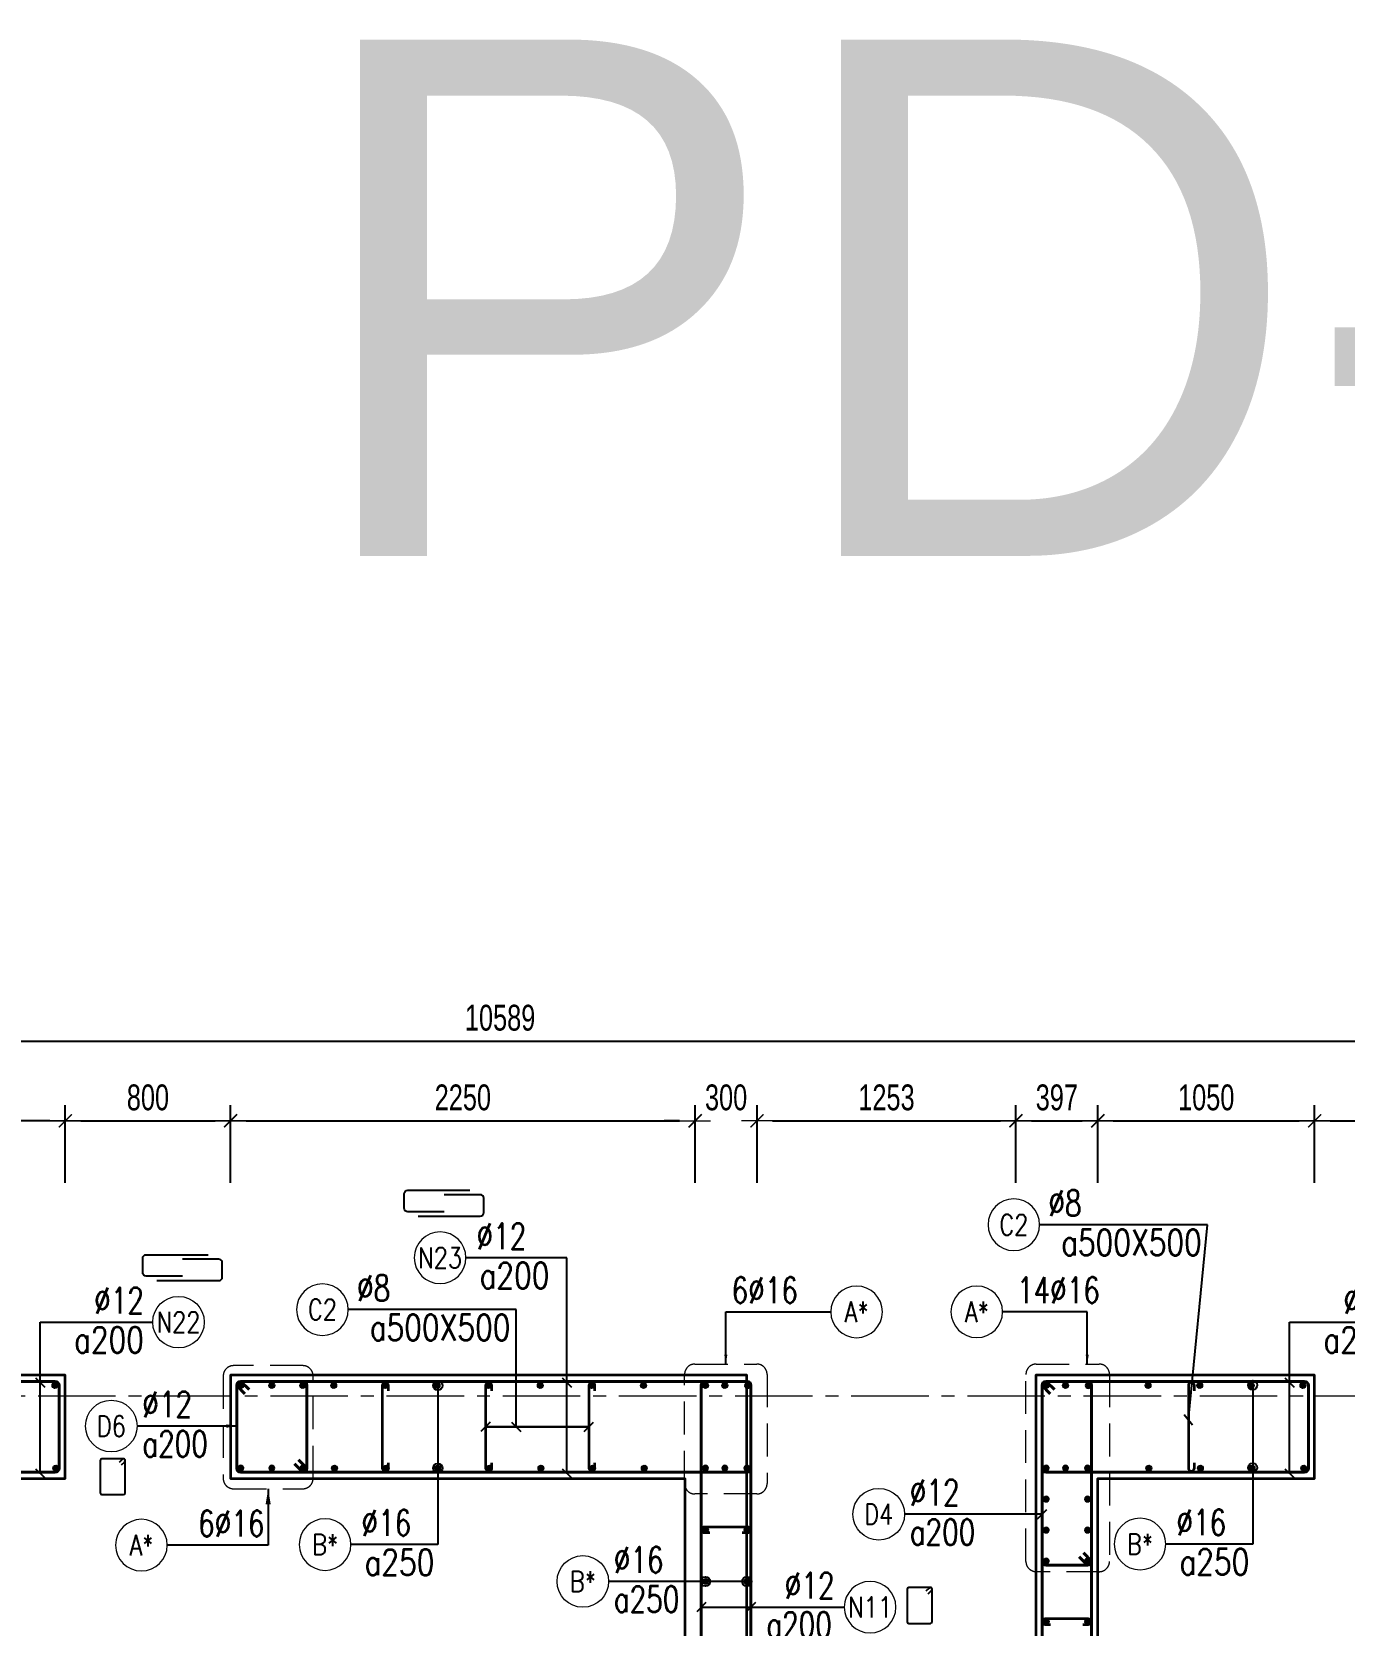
# Model space of a CAD drawing. Header units: millimetres. Extents: x 738475 to 1279438, y -34239 to 156422.
# Drawn here: x 1066096 to 1072451, y 71460 to 79174 of the extents above; entities that cross this region are included whole.
import ezdxf
from ezdxf.enums import TextEntityAlignment as Align

# ---------------------------------------------------------------- set-up
doc = ezdxf.new("R2010")
doc.units = ezdxf.units.MM
doc.header["$MEASUREMENT"] = 0
doc.linetypes.add('HIDDEN2', pattern=[4.7625, 3.175, -1.5875])
doc.linetypes.add('HT_Grid$0$CENTER2', pattern=[1.125, 0.75, -0.125, 0.125, -0.125])
doc.layers.get('0').update_dxf_attribs({"lineweight": 20})
doc.layers.get('Defpoints').update_dxf_attribs({"color": 151, "lineweight": 9})
for name, color, linetype, lineweight in [('HT_Grid$0$NDC_S_AXIS', 5, 'HT_Grid$0$CENTER2', 13), ('KC-LEADER', 153, 'Continuous', 18), ('KC-THEP', 6, 'Continuous', 40), ('NDC_S_DIM', 1, 'Continuous', 15), ('NDC_S_ENG TEXT', 2, 'Continuous', 20), ('NDC_S_HIDDEN', 8, 'HIDDEN2', 13), ('NDC_S_LEADER', 1, 'Continuous', 15), ('NDC_S_REBAR', 4, 'Continuous', 35), ('NDC_S_STIRRUP', 4, 'Continuous', 40), ('NDC_S_VN TEXT', 7, 'Continuous', 20), ('NDC_S_WALL', 6, 'Continuous', 35), ('OF_Core wall_1.2(B1-19F)$0$NDC_S_WALL', 6, 'Continuous', 35)]:
    doc.layers.add(name, color=color, linetype=linetype, lineweight=lineweight)
doc.layers.add('Leader', color=6, linetype='Continuous')
doc.layers.add('Ligature', color=1, linetype='Continuous')
doc.styles.add('NDC_ARIAL', font='arial.ttf', dxfattribs={"width": 0.85})
doc.styles.add('NDC_DIM', font='', dxfattribs={"width": 0.75})
doc.styles.add('NDC_EN TXT', font='romans.shx', dxfattribs={"width": 0.8})
doc.styles.get("Standard").update_dxf_attribs({"font": 'arial.ttf'})
doc.styles.get('NDC_DIM').set_extended_font_data('Dotum')
doc.dimstyles.new('NDC_1-50', dxfattribs={"dimscale": 50, "dimtxt": 2.5, "dimasz": 1, "dimexe": 1.5, "dimexo": 0, "dimgap": 0.8, "dimtad": 1, "dimdec": 0, "dimdsep": 46, "dimtxsty": 'NDC_ARIAL', "dimblk": 'DIMMARK', "dimcen": 49999.938995, "dimdle": 1.5, "dimclrd": 1, "dimclre": 1, "dimclrt": 3, "dimadec": 0, "dimazin": 0, "dimtfac": 1, "dimtdec": 0, "dimtix": 1, "dimtmove": 2, "dimatfit": 3, "dimfxl": 1, "dimarcsym": 0})
doc.dimstyles.new('NDC_dim_30', dxfattribs={"dimscale": 30, "dimtxt": 2.5, "dimasz": 1.5, "dimexe": 1.5, "dimexo": 2.5, "dimgap": 1, "dimtad": 1, "dimdec": 0, "dimzin": 0, "dimdsep": 46, "dimtxsty": 'NDC_DIM', "dimblk": 'DIMMARK', "dimcen": 0.09, "dimdle": 1.2, "dimclrd": 1, "dimclre": 1, "dimclrt": 3, "dimadec": 0, "dimazin": 0, "dimtfac": 1, "dimtdec": 0, "dimtix": 1, "dimtofl": 0, "dimtmove": 0, "dimatfit": 3, "dimfxl": 6, "dimfxlon": 1, "dimtolj": 1, "dimtzin": 0, "dimarcsym": 0})
doc.dimstyles.new('NDC_dim_50', dxfattribs={"dimscale": 50, "dimtxt": 2.5, "dimasz": 1.5, "dimexe": 1.5, "dimexo": 2.5, "dimgap": 1, "dimtad": 1, "dimdec": 0, "dimzin": 0, "dimdsep": 46, "dimtxsty": 'NDC_DIM', "dimblk": 'DIMMARK', "dimcen": 0.09, "dimdle": 1.2, "dimclrd": 1, "dimclre": 1, "dimclrt": 3, "dimadec": 0, "dimazin": 0, "dimtfac": 1, "dimtdec": 0, "dimtix": 1, "dimtofl": 0, "dimtmove": 0, "dimatfit": 3, "dimfxl": 6, "dimfxlon": 1, "dimtolj": 1, "dimtzin": 0, "dimarcsym": 0})

# ---------------------------------------------------------------- blocks, each defined once
blk = doc.blocks.new('THEP')
at = {"layer": 'KC-LEADER', "color": 6}
blk.add_circle((0, 0), 14, dxfattribs=at)
at = {"layer": 'KC-THEP'}
for p, q in [((-14, 0), (14, 0)), ((9.9, 9.9), (-9.9, -9.9)), ((-9.9, 9.9), (9.9, -9.9)), ((0, 14), (0, -14))]:
    blk.add_line(p, q, dxfattribs=at)
blk = doc.blocks.new('DIMMARK')
at = {"layer": 'NDC_S_DIM', "color": 1}
blk.add_line((-1.5, 0), (1, 0), dxfattribs=at)
at = {"layer": 'NDC_S_DIM', "color": 2, "const_width": 0.1}
blk.add_lwpolyline([(-0.42, -0.42), (0.42, 0.42)], dxfattribs=at)
blk = doc.blocks.new('*U10')
blk.add_circle((2.5, 0), 2.5)
at = {"layer": 'NDC_S_VN TEXT', "color": 3, "style": 'NDC_EN TXT'}
for tag, width, p in [('DK2', 0.75, (-0.85, 0.85)), ('KC2', 0.8, (-0.85, -2.97))]:
    blk.add_attdef(tag, text='', height=2.5, dxfattribs=dict(at, width=width)).set_placement(p, align=Align.RIGHT)
at = {"layer": 'NDC_S_VN TEXT', "color": 7, "style": 'NDC_EN TXT', "width": 0.8}
blk.add_attdef('SH3', text='', height=2, dxfattribs=at).set_placement((2.5, 0), align=Align.MIDDLE)
blk = doc.blocks.new('*U13')
blk.add_circle((-2.5, 0), 2.5)
at = {"layer": 'NDC_S_VN TEXT', "color": 3, "style": 'NDC_EN TXT', "width": 0.75}
blk.add_attdef('DK1', (0.5, 0.85), '', height=2.5, dxfattribs=at)
at = {"layer": 'NDC_S_VN TEXT', "color": 7, "style": 'NDC_EN TXT', "width": 0.8}
blk.add_attdef('SH2', text='', height=2, dxfattribs=at).set_placement((-2.5, 0), align=Align.MIDDLE)
blk = doc.blocks.new('*U11')
blk.add_circle((-2.5, 0), 2.5)
at = {"layer": 'NDC_S_VN TEXT', "color": 3, "style": 'NDC_EN TXT', "width": 0.75}
for tag, p in [('DK1', (0.5, 0.85)), ('KC1', (0.5, -2.97))]:
    blk.add_attdef(tag, p, '', height=2.5, dxfattribs=at)
at = {"layer": 'NDC_S_VN TEXT', "color": 7, "style": 'NDC_EN TXT', "width": 0.8}
blk.add_attdef('SH2', text='', height=2, dxfattribs=at).set_placement((-2.5, 0), align=Align.MIDDLE)
blk = doc.blocks.new('*D659')
at = {"layer": 'Defpoints', "color": 0, "transparency": 16777216}
for p in [(1069608.2, 73901.7), (1069308.2, 72170), (1069608.2, 72170)]:
    blk.add_point(p, dxfattribs=at)
at = {"layer": 'NDC_S_DIM', "color": 1, "lineweight": -2, "transparency": 16777216}
for p, q in [((1069308.2, 73601.7), (1069308.2, 73976.7)), ((1069608.2, 73601.7), (1069608.2, 73976.7)), ((1069233.2, 73901.7), (1069158.2, 73901.7)), ((1069683.2, 73901.7), (1069758.2, 73901.7))]:
    blk.add_line(p, q, dxfattribs=at)
at = {"layer": 'NDC_S_DIM', "color": 1, "lineweight": -2, "transparency": 16777216, "xscale": 75, "yscale": 75, "zscale": 75}
blk.add_blockref('DIMMARK', (1069308.2, 73901.7), dxfattribs=at)
at = {"layer": 'NDC_S_DIM', "color": 1, "lineweight": -2, "transparency": 16777216, "xscale": 75, "yscale": 75, "zscale": 75, "rotation": 180}
blk.add_blockref('DIMMARK', (1069608.2, 73901.7), dxfattribs=at)
at = {"layer": 'NDC_S_DIM', "color": 3, "transparency": 16777216, "insert": (1069458.2, 74014.3), "char_height": 125, "attachment_point": 5, "style": 'NDC_DIM'}
blk.add_mtext('\\A1;300', dxfattribs=at)
blk = doc.blocks.new('*D660')
at = {"layer": 'Defpoints', "color": 0, "transparency": 16777216}
for p in [(1067058.6, 73901.7), (1066258.2, 72640), (1067058.6, 72640)]:
    blk.add_point(p, dxfattribs=at)
at = {"layer": 'NDC_S_DIM', "color": 1, "lineweight": -2, "transparency": 16777216}
for p, q in [((1066258.2, 73601.7), (1066258.2, 73976.7)), ((1067058.6, 73601.7), (1067058.6, 73976.7)), ((1066333.2, 73901.7), (1066983.6, 73901.7))]:
    blk.add_line(p, q, dxfattribs=at)
at = {"layer": 'NDC_S_DIM', "color": 1, "lineweight": -2, "transparency": 16777216, "xscale": 75, "yscale": 75, "zscale": 75, "rotation": 180}
blk.add_blockref('DIMMARK', (1066258.2, 73901.7), dxfattribs=at)
at = {"layer": 'NDC_S_DIM', "color": 1, "lineweight": -2, "transparency": 16777216, "xscale": 75, "yscale": 75, "zscale": 75}
blk.add_blockref('DIMMARK', (1067058.6, 73901.7), dxfattribs=at)
at = {"layer": 'NDC_S_DIM', "color": 3, "transparency": 16777216, "insert": (1066658.4, 74014.3), "char_height": 125, "attachment_point": 5, "style": 'NDC_DIM'}
blk.add_mtext('\\A1;800', dxfattribs=at)
blk = doc.blocks.new('*D661')
at = {"layer": 'Defpoints', "color": 0, "transparency": 16777216}
for p in [(1069308.2, 73901.7), (1067058.6, 72640), (1069308.2, 72170)]:
    blk.add_point(p, dxfattribs=at)
at = {"layer": 'NDC_S_DIM', "color": 1, "lineweight": -2, "transparency": 16777216}
for p, q in [((1067058.6, 73601.7), (1067058.6, 73976.7)), ((1069308.2, 73601.7), (1069308.2, 73976.7)), ((1067133.6, 73901.7), (1069233.2, 73901.7))]:
    blk.add_line(p, q, dxfattribs=at)
at = {"layer": 'NDC_S_DIM', "color": 1, "lineweight": -2, "transparency": 16777216, "xscale": 75, "yscale": 75, "zscale": 75, "rotation": 180}
blk.add_blockref('DIMMARK', (1067058.6, 73901.7), dxfattribs=at)
at = {"layer": 'NDC_S_DIM', "color": 1, "lineweight": -2, "transparency": 16777216, "xscale": 75, "yscale": 75, "zscale": 75}
blk.add_blockref('DIMMARK', (1069308.2, 73901.7), dxfattribs=at)
at = {"layer": 'NDC_S_DIM', "color": 3, "transparency": 16777216, "insert": (1068183.4, 74014.3), "char_height": 125, "attachment_point": 5, "style": 'NDC_DIM'}
blk.add_mtext('\\A1;2250', dxfattribs=at)
blk = doc.blocks.new('*D662')
at = {"layer": 'Defpoints', "color": 0, "transparency": 16777216}
for p in [(1073658.2, 74287.6), (1073658.2, 73384.5), (1063069.3, 72590.3)]:
    blk.add_point(p, dxfattribs=at)
at = {"layer": 'NDC_S_DIM', "color": 1, "lineweight": -2, "transparency": 16777216}
for p, q in [((1063069.3, 73987.6), (1063069.3, 74362.6)), ((1073658.2, 73987.6), (1073658.2, 74362.6)), ((1063144.3, 74287.6), (1073583.2, 74287.6))]:
    blk.add_line(p, q, dxfattribs=at)
at = {"layer": 'NDC_S_DIM', "color": 1, "lineweight": -2, "transparency": 16777216, "xscale": 75, "yscale": 75, "zscale": 75, "rotation": 180}
blk.add_blockref('DIMMARK', (1063069.3, 74287.6), dxfattribs=at)
at = {"layer": 'NDC_S_DIM', "color": 1, "lineweight": -2, "transparency": 16777216, "xscale": 75, "yscale": 75, "zscale": 75}
blk.add_blockref('DIMMARK', (1073658.2, 74287.6), dxfattribs=at)
at = {"layer": 'NDC_S_DIM', "color": 3, "transparency": 16777216, "insert": (1068363.8, 74400.1), "char_height": 125, "attachment_point": 5, "style": 'NDC_DIM'}
blk.add_mtext('\\A1;10589', dxfattribs=at)
blk = doc.blocks.new('*D665')
at = {"layer": 'Defpoints', "color": 0, "ltscale": 200, "transparency": 16777216}
for p in [(1065358.2, 73901.7), (1066258.2, 72640), (1065358.2, 72146.4)]:
    blk.add_point(p, dxfattribs=at)
at = {"layer": 'NDC_S_DIM', "color": 1, "lineweight": -2, "ltscale": 200, "transparency": 16777216}
for p, q in [((1065358.2, 73601.7), (1065358.2, 73976.7)), ((1066258.2, 73601.7), (1066258.2, 73976.7)), ((1066183.2, 73901.7), (1065433.2, 73901.7))]:
    blk.add_line(p, q, dxfattribs=at)
at = {"layer": 'NDC_S_DIM', "color": 1, "lineweight": -2, "ltscale": 200, "transparency": 16777216, "xscale": 75, "yscale": 75, "zscale": 75, "rotation": 180}
blk.add_blockref('DIMMARK', (1065358.2, 73901.7), dxfattribs=at)
at = {"layer": 'NDC_S_DIM', "color": 1, "lineweight": -2, "ltscale": 200, "transparency": 16777216, "xscale": 75, "yscale": 75, "zscale": 75}
blk.add_blockref('DIMMARK', (1066258.2, 73901.7), dxfattribs=at)
at = {"layer": 'NDC_S_DIM', "color": 3, "ltscale": 200, "transparency": 16777216, "insert": (1065808.2, 74014.3), "char_height": 125, "attachment_point": 5, "style": 'NDC_DIM'}
blk.add_mtext('\\A1;900', dxfattribs=at)
blk = doc.blocks.new('*U645')
at = {"layer": 'KC-THEP', "rotation": 9.66856443638095}
for p in [(-1.8, 200), (1.8, -200)]:
    blk.add_blockref('THEP', p, dxfattribs=at)
blk = doc.blocks.new('*U644')
at = {"layer": 'NDC_S_HIDDEN', "color": 0, "linetype": 'ByBlock', "lineweight": -2, "transparency": 16777216}
for p in [(0, 0), (250, 0), (500, 0), (750, 0)]:
    blk.add_blockref('*U645', p, dxfattribs=at)
blk = doc.blocks.new('A$C72321851')
at = {"layer": 'Ligature'}
for points in [[(-60.9, -129.3), (-60.9, 170.9, -0.414214), (-43.3, 188.5), (25.8, 188.5, -0.414214), (43.4, 170.9), (43.4, -4.3)], [(-39.7, -4.3), (-39.7, -179.5, 0.414214), (-22.1, -197.1), (47, -197.1, 0.414214), (64.6, -179.5), (64.6, 120.7)]]:
    blk.add_lwpolyline(points, format="xyb", dxfattribs=at)
blk = doc.blocks.new('*U9')
blk.add_circle((2.5, 0), 2.5)
at = {"layer": 'NDC_S_VN TEXT', "color": 3, "style": 'NDC_EN TXT', "width": 0.75}
blk.add_attdef('DK2', text='', height=2.5, dxfattribs=at).set_placement((-0.85, 0.85), align=Align.RIGHT)
at = {"layer": 'NDC_S_VN TEXT', "color": 7, "style": 'NDC_EN TXT', "width": 0.8}
blk.add_attdef('SH3', text='', height=2, dxfattribs=at).set_placement((2.5, 0), align=Align.MIDDLE)
blk = doc.blocks.new('*D667')
at = {"layer": 'Defpoints', "color": 0, "ltscale": 200, "transparency": 16777216}
for p in [(1070861.3, 73901.7), (1070861.3, 72573.7), (1069608.2, 72170)]:
    blk.add_point(p, dxfattribs=at)
at = {"layer": 'NDC_S_DIM', "color": 1, "lineweight": -2, "ltscale": 200, "transparency": 16777216}
for p, q in [((1069608.2, 73601.7), (1069608.2, 73976.7)), ((1070861.3, 73601.7), (1070861.3, 73976.7)), ((1069683.2, 73901.7), (1070786.3, 73901.7))]:
    blk.add_line(p, q, dxfattribs=at)
at = {"layer": 'NDC_S_DIM', "color": 1, "lineweight": -2, "ltscale": 200, "transparency": 16777216, "xscale": 75, "yscale": 75, "zscale": 75, "rotation": 180}
blk.add_blockref('DIMMARK', (1069608.2, 73901.7), dxfattribs=at)
at = {"layer": 'NDC_S_DIM', "color": 1, "lineweight": -2, "ltscale": 200, "transparency": 16777216, "xscale": 75, "yscale": 75, "zscale": 75}
blk.add_blockref('DIMMARK', (1070861.3, 73901.7), dxfattribs=at)
at = {"layer": 'NDC_S_DIM', "color": 3, "ltscale": 200, "transparency": 16777216, "insert": (1070234.8, 74014.3), "char_height": 125, "attachment_point": 5, "style": 'NDC_DIM'}
blk.add_mtext('\\A1;1253', dxfattribs=at)
blk = doc.blocks.new('*D668')
at = {"layer": 'Defpoints', "color": 0, "ltscale": 200, "transparency": 16777216}
for p in [(1071258.2, 73901.7), (1070861.3, 72573.7), (1071258.2, 72170)]:
    blk.add_point(p, dxfattribs=at)
at = {"layer": 'NDC_S_DIM', "color": 1, "lineweight": -2, "ltscale": 200, "transparency": 16777216}
for p, q in [((1070861.3, 73601.7), (1070861.3, 73976.7)), ((1071258.2, 73601.7), (1071258.2, 73976.7)), ((1070936.3, 73901.7), (1071183.2, 73901.7))]:
    blk.add_line(p, q, dxfattribs=at)
at = {"layer": 'NDC_S_DIM', "color": 1, "lineweight": -2, "ltscale": 200, "transparency": 16777216, "xscale": 75, "yscale": 75, "zscale": 75, "rotation": 180}
blk.add_blockref('DIMMARK', (1070861.3, 73901.7), dxfattribs=at)
at = {"layer": 'NDC_S_DIM', "color": 1, "lineweight": -2, "ltscale": 200, "transparency": 16777216, "xscale": 75, "yscale": 75, "zscale": 75}
blk.add_blockref('DIMMARK', (1071258.2, 73901.7), dxfattribs=at)
at = {"layer": 'NDC_S_DIM', "color": 3, "ltscale": 200, "transparency": 16777216, "insert": (1071059.8, 74014.3), "char_height": 125, "attachment_point": 5, "style": 'NDC_DIM'}
blk.add_mtext('\\A1;397', dxfattribs=at)
blk = doc.blocks.new('*D669')
at = {"layer": 'Defpoints', "color": 0, "ltscale": 200, "transparency": 16777216}
for p in [(1072308.2, 73901.7), (1071258.2, 72170), (1072308.2, 72170)]:
    blk.add_point(p, dxfattribs=at)
at = {"layer": 'NDC_S_DIM', "color": 1, "lineweight": -2, "ltscale": 200, "transparency": 16777216}
for p, q in [((1071258.2, 73601.7), (1071258.2, 73976.7)), ((1072308.2, 73601.7), (1072308.2, 73976.7)), ((1071333.2, 73901.7), (1072233.2, 73901.7))]:
    blk.add_line(p, q, dxfattribs=at)
at = {"layer": 'NDC_S_DIM', "color": 1, "lineweight": -2, "ltscale": 200, "transparency": 16777216, "xscale": 75, "yscale": 75, "zscale": 75, "rotation": 180}
blk.add_blockref('DIMMARK', (1071258.2, 73901.7), dxfattribs=at)
at = {"layer": 'NDC_S_DIM', "color": 1, "lineweight": -2, "ltscale": 200, "transparency": 16777216, "xscale": 75, "yscale": 75, "zscale": 75}
blk.add_blockref('DIMMARK', (1072308.2, 73901.7), dxfattribs=at)
at = {"layer": 'NDC_S_DIM', "color": 3, "ltscale": 200, "transparency": 16777216, "insert": (1071783.2, 74014.3), "char_height": 125, "attachment_point": 5, "style": 'NDC_DIM'}
blk.add_mtext('\\A1;1050', dxfattribs=at)
blk = doc.blocks.new('*D670')
at = {"layer": 'Defpoints', "color": 0, "ltscale": 200, "transparency": 16777216}
for p in [(1073108.2, 73901.7), (1072308.2, 72170), (1073108.2, 72170)]:
    blk.add_point(p, dxfattribs=at)
at = {"layer": 'NDC_S_DIM', "color": 1, "lineweight": -2, "ltscale": 200, "transparency": 16777216}
for p, q in [((1072308.2, 73601.7), (1072308.2, 73976.7)), ((1073108.2, 73601.7), (1073108.2, 73976.7)), ((1072383.2, 73901.7), (1073033.2, 73901.7))]:
    blk.add_line(p, q, dxfattribs=at)
at = {"layer": 'NDC_S_DIM', "color": 1, "lineweight": -2, "ltscale": 200, "transparency": 16777216, "xscale": 75, "yscale": 75, "zscale": 75, "rotation": 180}
blk.add_blockref('DIMMARK', (1072308.2, 73901.7), dxfattribs=at)
at = {"layer": 'NDC_S_DIM', "color": 1, "lineweight": -2, "ltscale": 200, "transparency": 16777216, "xscale": 75, "yscale": 75, "zscale": 75}
blk.add_blockref('DIMMARK', (1073108.2, 73901.7), dxfattribs=at)
at = {"layer": 'NDC_S_DIM', "color": 3, "ltscale": 200, "transparency": 16777216, "insert": (1072708.2, 74014.3), "char_height": 125, "attachment_point": 5, "style": 'NDC_DIM'}
blk.add_mtext('\\A1;800', dxfattribs=at)

msp = doc.modelspace()

# ---------------------------------------------------------------- linework, layer by layer
at = {"layer": 'HT_Grid$0$NDC_S_AXIS', "ltscale": 500}
msp.add_line((1061064.426, 72570.011), (1078989.134, 72570.011), dxfattribs=at)
at = {"layer": 'Ligature'}
for points in [[(1066530.253, 72235.306), (1066546.219, 72251.272, 0.66817864), (1066540.445, 72265.21), (1066435.817, 72265.21, 0.41421356), (1066427.652, 72257.045), (1066427.652, 72099.938, 0.41421356), (1066435.817, 72091.773), (1066540.446, 72091.773, 0.41421356), (1066548.61, 72099.938), (1066548.61, 72257.045, 0.66817864), (1066534.672, 72262.819), (1066518.706, 72246.853)], [(1070437.33, 71611.944), (1070453.296, 71627.91, 0.66817864), (1070447.522, 71641.848), (1070342.893, 71641.848, 0.41421356), (1070334.729, 71633.683), (1070334.729, 71476.576, 0.41421356), (1070342.894, 71468.411), (1070447.522, 71468.411, 0.41421356), (1070455.687, 71476.576), (1070455.687, 71633.683, 0.66817864), (1070441.749, 71639.457), (1070425.783, 71623.491)]]:
    msp.add_lwpolyline(points, format="xyb", dxfattribs=at)
at = {"layer": 'NDC_S_HIDDEN', "ltscale": 50}
for points in [[(1067408.224, 72716.169), (1067073, 72716.169, 0.41421356), (1067023, 72666.169), (1067023, 72170.011, 0.41421356), (1067073, 72120.011), (1067408.224, 72120.011, 0.41421356), (1067458.224, 72170.011), (1067458.224, 72666.169, 0.41421356)], [(1069307.064, 72723.838), (1069606.664, 72723.838, -0.41421356), (1069656.664, 72673.838), (1069656.664, 72145.04, -0.41421356), (1069606.664, 72095.04), (1069307.064, 72095.04, -0.41421356), (1069257.064, 72145.04), (1069257.064, 72673.838, -0.41421356)], [(1070960.168, 72723.838), (1071264.814, 72723.838, -0.41421356), (1071314.814, 72673.838), (1071314.814, 71768.613, -0.41421356), (1071264.814, 71718.613), (1070960.168, 71718.613, -0.41421356), (1070910.168, 71768.613), (1070910.168, 72673.838, -0.41421356)]]:
    msp.add_lwpolyline(points, format="xyb", close=True, dxfattribs=at)
at = {"layer": 'NDC_S_REBAR'}
for points in [[(1067823.224, 72595.011), (1067823.224, 72620.011, 1), (1067793.224, 72620.011), (1067793.224, 72220.011, 1), (1067823.224, 72220.011), (1067823.224, 72245.011)], [(1068323.224, 72595.011), (1068323.224, 72620.011, 1), (1068293.224, 72620.011), (1068293.224, 72220.011, 1), (1068323.224, 72220.011), (1068323.224, 72245.011)], [(1068823.224, 72595.011), (1068823.224, 72620.011, 1), (1068793.224, 72620.011), (1068793.224, 72220.011, 1), (1068823.224, 72220.011), (1068823.224, 72245.011)], [(1071726.736, 72595.011), (1071726.736, 72620.011, 1), (1071696.736, 72620.011), (1071696.736, 72220.011, 1), (1071726.736, 72220.011), (1071726.736, 72245.011)], [(1069378.775, 71906.257), (1069353.775, 71906.257, -1), (1069353.775, 71936.257), (1069560.8, 71936.257, -1), (1069560.8, 71906.257), (1069535.8, 71906.257)], [(1071028.775, 71461.99), (1071003.775, 71461.99, -1), (1071003.775, 71491.99), (1071210.8, 71491.99, -1), (1071210.8, 71461.99), (1071185.8, 71461.99)]]:
    msp.add_lwpolyline(points, format="xyb", dxfattribs=at)
at = {"layer": 'NDC_S_STIRRUP'}
for points in [[(1063148.224, 72600.011), (1063108.224, 72640.011, 0.41421356), (1063088.224, 72620.011), (1063088.224, 72220.011, 0.41421356), (1063108.224, 72200.011), (1066208.224, 72200.011, 0.41421356), (1066228.224, 72220.011), (1066228.224, 72620.011, 0.41421356), (1066208.224, 72640.011), (1063108.224, 72640.011, 0.41421356), (1063088.224, 72620.011), (1063128.224, 72580.011)], [(1067148.224, 72600.011), (1067108.224, 72640.011, 0.41421356), (1067088.224, 72620.011), (1067088.224, 72220.011, 0.41421356), (1067108.224, 72200.011), (1069558.224, 72200.011, 0.41421356), (1069578.224, 72220.011), (1069578.224, 72620.011, 0.41421356), (1069558.224, 72640.011), (1067108.224, 72640.011, 0.41421356), (1067088.224, 72620.011), (1067128.224, 72580.011)], [(1067388.224, 72260.011), (1067428.224, 72220.011, -0.41421356), (1067408.224, 72200.011), (1067108.224, 72200.011, -0.41421356), (1067088.224, 72220.011), (1067088.224, 72620.011, -0.41421356), (1067108.224, 72640.011), (1067408.224, 72640.011, -0.41421356), (1067428.224, 72620.011), (1067428.224, 72220.011, -0.41421356), (1067408.224, 72200.011), (1067368.224, 72240.011)], [(1069538.224, 70260.011), (1069578.224, 70220.011, -0.41421356), (1069558.224, 70200.011), (1069358.224, 70200.011, -0.41421356), (1069338.224, 70220.011), (1069338.224, 72620.011, -0.41421356), (1069358.224, 72640.011), (1069558.224, 72640.011, -0.41421356), (1069578.224, 72620.011), (1069578.224, 70220.011, -0.41421356), (1069558.224, 70200.011), (1069518.224, 70240.011)], [(1071188.224, 65460.011), (1071228.224, 65420.011, -0.41421356), (1071208.224, 65400.011), (1071008.224, 65400.011, -0.41421356), (1070988.224, 65420.011), (1070988.224, 72620.011, -0.41421356), (1071008.224, 72640.011), (1071208.224, 72640.011, -0.41421356), (1071228.224, 72620.011), (1071228.224, 65420.011, -0.41421356), (1071208.224, 65400.011), (1071168.224, 65440.011)], [(1071188.335, 71810.011), (1071228.335, 71770.011, -0.41421356), (1071208.335, 71750.011), (1071008.335, 71750.011, -0.41421356), (1070988.335, 71770.011), (1070988.224, 72620.011, -0.41421356), (1071008.224, 72640.011), (1071208.224, 72640.011, -0.41421356), (1071228.224, 72620.011), (1071228.335, 71770.011, -0.41421356), (1071208.335, 71750.011), (1071168.335, 71790.011)], [(1071048.224, 72600.011), (1071008.224, 72640.011, 0.41421356), (1070988.224, 72620.011), (1070988.224, 72220.011, 0.41421356), (1071008.224, 72200.011), (1072258.224, 72200.011, 0.41421356), (1072278.224, 72220.011), (1072278.224, 72620.011, 0.41421356), (1072258.224, 72640.011), (1071008.224, 72640.011, 0.41421356), (1070988.224, 72620.011), (1071028.224, 72580.011)]]:
    msp.add_lwpolyline(points, format="xyb", dxfattribs=at)
at = {"layer": 'NDC_S_WALL'}
for points in [[(1065358.224, 70470.011), (1065358.224, 72170.011), (1066258.224, 72170.011), (1066258.224, 72670.011), (1063058.224, 72670.011), (1063058.224, 63470.011)], [(1069558.224, 70170.011), (1069558.224, 72670.011), (1067058.224, 72670.011), (1067058.224, 72170.011), (1069258.224, 72170.011), (1069258.224, 70470.011)], [(1074058.224, 70270.011), (1071258.224, 70270.011), (1071258.224, 72170.011), (1072308.224, 72170.011), (1072308.224, 72670.011), (1070958.224, 72670.011), (1070958.224, 65570.011), (1070208.224, 65570.011), (1070208.224, 65370.011), (1071258.224, 65370.011), (1071258.224, 69970.011), (1074058.224, 69970.011)]]:
    msp.add_lwpolyline(points, dxfattribs=at)

# ---------------------------------------------------------------- block references
at = {"layer": 'KC-THEP'}
for p, rotation in [((1066208.224, 72620.011), 9.66856443638095), ((1067108.224, 72620.011), 189.6685644363809), ((1067258.224, 72620.011), 189.6685644363809), ((1067408.224, 72620.011), 189.6685644363809), ((1067558.224, 72620.011), 9.66856443638095), ((1067808.224, 72620.011), 9.66856443638095), ((1068058.224, 72620.011), 9.66856443638095), ((1068308.224, 72620.011), 9.66856443638095), ((1068558.224, 72620.011), 9.66856443638095), ((1068808.224, 72620.011), 9.66856443638095), ((1069058.224, 72620.011), 9.66856443638095), ((1069358.224, 72620.011), 9.668564436380946), ((1069451.819, 72620.011), 9.668564436380946), ((1071008.224, 72620.011), 9.668564436380946), ((1071101.819, 72620.011), 9.668564436380946), ((1066211.736, 72220.011), 9.66856443638095), ((1067561.736, 72220.011), 9.66856443638095), ((1067811.736, 72220.011), 9.66856443638095), ((1068061.736, 72220.011), 9.66856443638095), ((1068311.736, 72220.011), 9.66856443638095), ((1068561.736, 72220.011), 9.66856443638095), ((1068811.736, 72220.011), 9.66856443638095), ((1069061.736, 72220.011), 9.66856443638095), ((1069358.252, 71921.257), 189.6685644363809), ((1069358.252, 71671.257), 189.6685644363809), ((1071008.252, 71476.99), 189.6685644363809)]:
    msp.add_blockref('THEP', p, dxfattribs=dict(at, rotation=rotation))
at = {"layer": 'KC-THEP', "xscale": -1}
for p, rotation in [((1069561.736, 72620.011), 170.331435563619), ((1071211.736, 72620.011), 170.331435563619), ((1067108.224, 72220.011), 350.3314355636191), ((1067258.224, 72220.011), 350.3314355636191), ((1067408.224, 72220.011), 350.3314355636191), ((1069358.224, 72220.011), 170.331435563619), ((1069451.819, 72220.011), 170.331435563619), ((1069558.224, 72220.011), 170.331435563619), ((1071008.224, 72220.011), 170.331435563619), ((1071101.819, 72220.011), 170.331435563619), ((1071208.224, 72220.011), 170.331435563619), ((1071008.224, 72070.011), 170.331435563619), ((1071208.224, 72070.011), 170.331435563619), ((1069558.224, 71921.557), 350.3314355636191), ((1071008.224, 71920.011), 170.331435563619), ((1071208.224, 71920.011), 170.331435563619), ((1071008.224, 71770.011), 170.331435563619), ((1071208.224, 71770.011), 170.331435563619), ((1069558.224, 71671.557), 350.3314355636191), ((1071208.224, 71477.291), 350.3314355636191)]:
    msp.add_blockref('THEP', p, dxfattribs=dict(at, rotation=rotation))
at = {"layer": 'Leader', "xscale": -1, "rotation": 270.0000000000001}
for p in [(1068096.744, 73500.612), (1066830.033, 73188.837)]:
    msp.add_blockref('A$C72321851', p, dxfattribs=at)
at = {"layer": 'NDC_S_HIDDEN'}
msp.add_blockref('*U644', (1071503.287, 72420.011), dxfattribs=at)
at = {"layer": 'NDC_S_VN TEXT'}
ref = msp.add_blockref('*U10', (1070976.515, 73398.596), dxfattribs=dict(at, xscale=-50, yscale=50, zscale=50))
ref.add_attrib('SH3', 'C2', dxfattribs={"color": 7, "height": 100, "style": 'NDC_EN TXT', "width": 0.8}).set_placement((1070851.515, 73398.596), align=Align.MIDDLE)
ref.add_attrib('DK2', '%%c8', dxfattribs={"color": 3, "height": 125, "style": 'NDC_EN TXT', "width": 0.75}).set_placement((1071179.729, 73440.871), align=Align.RIGHT)
ref.add_attrib('KC2', 'a500X500', dxfattribs={"color": 3, "height": 125, "style": 'NDC_EN TXT', "width": 0.8}).set_placement((1071761.872, 73249.969), align=Align.RIGHT)
ref = msp.add_blockref('*U10', (1068198.166, 73238.56), dxfattribs=dict(at, xscale=-50, yscale=50, zscale=50))
ref.add_attrib('SH3', 'N23', dxfattribs={"color": 7, "height": 100, "style": 'NDC_EN TXT', "width": 0.8}).set_placement((1068073.166, 73238.56), align=Align.MIDDLE)
ref.add_attrib('DK2', '%%C12', dxfattribs={"color": 3, "height": 125, "style": 'NDC_EN TXT', "width": 0.75}).set_placement((1068490.666, 73280.835), align=Align.RIGHT)
ref.add_attrib('KC2', 'a200', dxfattribs={"color": 3, "height": 125, "style": 'NDC_EN TXT', "width": 0.8}).set_placement((1068602.57, 73089.933), align=Align.RIGHT)
ref = msp.add_blockref('*U10', (1067628.438, 72987.353), dxfattribs=dict(at, xscale=-50, yscale=50, zscale=50))
ref.add_attrib('SH3', 'C2', dxfattribs={"color": 7, "height": 100, "style": 'NDC_EN TXT', "width": 0.8}).set_placement((1067503.438, 72987.353), align=Align.MIDDLE)
ref.add_attrib('DK2', '%%c8', dxfattribs={"color": 3, "height": 125, "style": 'NDC_EN TXT', "width": 0.75}).set_placement((1067831.653, 73029.628), align=Align.RIGHT)
ref.add_attrib('KC2', 'a500X500', dxfattribs={"color": 3, "height": 125, "style": 'NDC_EN TXT', "width": 0.8}).set_placement((1068413.795, 72838.726), align=Align.RIGHT)
ref = msp.add_blockref('*U13', (1069965.098, 72976.561), dxfattribs=dict(at, xscale=-50, yscale=50, zscale=50))
ref.add_attrib('SH2', 'A*', dxfattribs={"color": 7, "height": 100, "style": 'NDC_EN TXT', "width": 0.8}).set_placement((1070090.098, 72976.561), align=Align.MIDDLE)
ref.add_attrib('DK1', '6%%C16', (1069484.741, 73018.836), dxfattribs={"color": 3, "height": 125, "style": 'NDC_EN TXT', "width": 0.75})
ref = msp.add_blockref('*U9', (1070797.236, 72976.742), dxfattribs=dict(at, xscale=-50, yscale=50, zscale=50))
ref.add_attrib('SH3', 'A*', dxfattribs={"color": 7, "height": 100, "style": 'NDC_EN TXT', "width": 0.8}).set_placement((1070672.236, 72976.742), align=Align.MIDDLE)
ref.add_attrib('DK2', '14%%C16', dxfattribs={"color": 3, "height": 125, "style": 'NDC_EN TXT', "width": 0.75}).set_placement((1071268.308, 73019.017), align=Align.RIGHT)
at = {"layer": 'NDC_S_VN TEXT', "xscale": 50, "yscale": 50, "zscale": 50}
for name, p, values in [('*U10', (1066681.454, 72926.786), {'SH3': 'N22', 'DK2': '%%C12', 'KC2': 'a200'}), ('*U10', (1072731.454, 72926.786), {'SH3': 'N22', 'DK2': '%%C12', 'KC2': 'a200'}), ('*U11', (1066606.079, 72423.74), {'SH2': 'D6', 'DK1': '%%C12', 'KC1': 'a200'}), ('*U11', (1070322.456, 71996.682), {'SH2': 'D4', 'DK1': '%%C12', 'KC1': 'a200'}), ('*U11', (1068889.306, 71671.257), {'SH2': 'B*', 'DK1': '%%C16', 'KC1': 'a250'})]:
    msp.add_blockref(name, p, dxfattribs=at).add_auto_attribs(values)
at = {"layer": 'NDC_S_VN TEXT'}
ref = msp.add_blockref('*U9', (1066751.624, 71847.165), dxfattribs=dict(at, xscale=-50, yscale=50, zscale=50))
ref.add_attrib('SH3', 'A*', dxfattribs={"color": 7, "height": 100, "style": 'NDC_EN TXT', "width": 0.8}).set_placement((1066626.624, 71847.165), align=Align.MIDDLE)
ref.add_attrib('DK2', '6%%C16', dxfattribs={"color": 3, "height": 125, "style": 'NDC_EN TXT', "width": 0.75}).set_placement((1067222.696, 71889.44), align=Align.RIGHT)
ref = msp.add_blockref('*U10', (1067641.125, 71850.026), dxfattribs=dict(at, xscale=-50, yscale=50, zscale=50))
ref.add_attrib('SH3', 'B*', dxfattribs={"color": 7, "height": 100, "style": 'NDC_EN TXT', "width": 0.8}).set_placement((1067516.125, 71850.026), align=Align.MIDDLE)
ref.add_attrib('DK2', '%%C16', dxfattribs={"color": 3, "height": 125, "style": 'NDC_EN TXT', "width": 0.75}).set_placement((1067933.625, 71892.302), align=Align.RIGHT)
ref.add_attrib('KC2', 'a250', dxfattribs={"color": 3, "height": 125, "style": 'NDC_EN TXT', "width": 0.8}).set_placement((1068045.53, 71701.399), align=Align.RIGHT)
ref = msp.add_blockref('*U10', (1071587.549, 71852.484), dxfattribs=dict(at, xscale=-50, yscale=50, zscale=50))
ref.add_attrib('SH3', 'B*', dxfattribs={"color": 7, "height": 100, "style": 'NDC_EN TXT', "width": 0.8}).set_placement((1071462.549, 71852.484), align=Align.MIDDLE)
ref.add_attrib('DK2', '%%C16', dxfattribs={"color": 3, "height": 125, "style": 'NDC_EN TXT', "width": 0.75}).set_placement((1071880.049, 71894.759), align=Align.RIGHT)
ref.add_attrib('KC2', 'a250', dxfattribs={"color": 3, "height": 125, "style": 'NDC_EN TXT', "width": 0.8}).set_placement((1071991.953, 71703.857), align=Align.RIGHT)
ref = msp.add_blockref('*U11', (1070030.483, 71546.818), dxfattribs=dict(at, xscale=-50, yscale=50, zscale=50))
ref.add_attrib('SH2', 'N11', dxfattribs={"color": 7, "height": 100, "style": 'NDC_EN TXT', "width": 0.8}).set_placement((1070155.483, 71546.818), align=Align.MIDDLE)
ref.add_attrib('DK1', '%%C12', (1069742.09, 71589.094), dxfattribs={"color": 3, "height": 125, "style": 'NDC_EN TXT', "width": 0.75})
ref.add_attrib('KC1', 'a200', (1069652.805, 71398.191), dxfattribs={"color": 3, "height": 125, "style": 'NDC_EN TXT', "width": 0.75})

# ---------------------------------------------------------------- texts
at = {"layer": 'NDC_S_ENG TEXT'}
msp.add_text('PD-S-81.09', height=2500, dxfattribs=at).set_placement((1067398.317, 76636.984))

# ---------------------------------------------------------------- dimensions: what is measured, and where the dimension line sits
at = {"layer": 'NDC_S_DIM'}
dim = msp.add_linear_dim(base=(1073658.224, 74287.554), p1=(1063069.313, 72590.282), p2=(1073658.224, 73384.495), dimstyle='NDC_dim_50', dxfattribs=at)
dim.commit()
dim.dimension.update_dxf_attribs({"geometry": '*D662', "text_midpoint": (1068363.769, 74400.138)})
at = {"layer": 'NDC_S_DIM', "ltscale": 200}
for base, p1, p2, picture, middle in [((1065358.224, 73901.686), (1066258.224, 72640.011), (1065358.224, 72146.358), '*D665', (1065808.224, 74014.27)), ((1070861.328, 73901.686), (1069608.224, 72170.011), (1070861.328, 72573.691), '*D667', (1070234.776, 74014.27)), ((1071258.224, 73901.686), (1070861.328, 72573.691), (1071258.224, 72170.011), '*D668', (1071059.776, 74014.27)), ((1072308.224, 73901.686), (1071258.224, 72170.011), (1072308.224, 72170.011), '*D669', (1071783.224, 74014.27)), ((1073108.224, 73901.686), (1072308.224, 72170.011), (1073108.224, 72170.011), '*D670', (1072708.224, 74014.27))]:
    dim = msp.add_linear_dim(base=base, p1=p1, p2=p2, dimstyle='NDC_dim_50', override={"dimtmove": 1}, dxfattribs=at)
    dim.commit()
    dim.dimension.update_dxf_attribs({"geometry": picture, "text_midpoint": middle})
at = {"layer": 'NDC_S_DIM'}
for base, p1, p2, picture, middle in [((1067058.565, 73901.686), (1066258.224, 72640.011), (1067058.565, 72640.011), '*D660', (1066658.394, 74014.27)), ((1069308.224, 73901.686), (1067058.565, 72640.011), (1069308.224, 72170.011), '*D661', (1068183.394, 74014.27)), ((1069608.224, 73901.686), (1069308.224, 72170.011), (1069608.224, 72170.011), '*D659', (1069458.224, 74014.27))]:
    dim = msp.add_linear_dim(base=base, p1=p1, p2=p2, dimstyle='NDC_dim_50', override={"dimtmove": 1}, dxfattribs=at)
    dim.commit()
    dim.dimension.update_dxf_attribs({"geometry": picture, "text_midpoint": middle})

# ---------------------------------------------------------------- leaders
at = {"layer": 'NDC_S_LEADER'}
for points, dimstyle, override in [([(1071696.736, 72454.679), (1071789.411, 73398.595), (1070976.515, 73398.595)], 'NDC_dim_30', {"dimtad": 0, "dimldrblk": 'Oblique'}), ([(1068686.378, 72194.807), (1068686.378, 73238.379), (1068198.161, 73237.506)], 'NDC_dim_30', {"dimtad": 0, "dimldrblk": 'Oblique'}), ([(1068686.378, 72634.807), (1068686.378, 73238.379), (1068198.161, 73237.506)], 'NDC_dim_30', {"dimtad": 0, "dimldrblk": 'Oblique'}), ([(1068441.335, 72420.011), (1068441.335, 72987.352), (1067628.438, 72987.352)], 'NDC_dim_30', {"dimtad": 0, "dimldrblk": 'Oblique'}), ([(1066136.716, 72194.877), (1066136.716, 72926.605), (1066681.454, 72926.605)], 'NDC_dim_30', {"dimtad": 0, "dimldrblk": 'Oblique'}), ([(1066136.716, 72634.877), (1066136.716, 72926.605), (1066681.454, 72926.605)], 'NDC_dim_30', {"dimtad": 0, "dimldrblk": 'Oblique'}), ([(1069456.864, 72723.838), (1069456.864, 72976.561), (1069965.098, 72976.561)], 'NDC_dim_30', {"dimtad": 0}), ([(1071206.864, 72723.838), (1071206.864, 72976.561), (1070797.236, 72976.742)], 'NDC_dim_30', {"dimtad": 0}), ([(1072186.716, 72194.877), (1072186.716, 72926.605), (1072731.454, 72926.605)], 'NDC_dim_30', {"dimtad": 0, "dimldrblk": 'Oblique'}), ([(1072186.716, 72634.877), (1072186.716, 72926.605), (1072731.454, 72926.605)], 'NDC_dim_30', {"dimtad": 0, "dimldrblk": 'Oblique'}), ([(1068061.736, 72619.739), (1068061.736, 71849.845), (1067641.125, 71849.845)], 'NDC_dim_30', {"dimgap": 1, "dimtad": 0, "dimldrblk": 'Origin'}), ([(1072008.16, 72622.196), (1072008.16, 71852.303), (1071587.549, 71852.303)], 'NDC_dim_30', {"dimgap": 1, "dimtad": 0, "dimldrblk": 'Origin'}), ([(1068293.224, 72420.011), (1068793.224, 72420.011)], 'NDC_dim_30', {"dimtad": 0, "dimldrblk": 'Oblique'}), ([(1068793.224, 72420.011), (1068293.224, 72420.011)], 'NDC_dim_30', {"dimtad": 0, "dimldrblk": 'Oblique'}), ([(1067088.224, 72423.74), (1066606.079, 72423.74)], 'NDC_1-50', {"dimgap": 0.8, "dimtad": 0}), ([(1068061.736, 72219.739), (1068061.736, 71849.845), (1067641.125, 71849.845)], 'NDC_dim_30', {"dimgap": 1, "dimtad": 0, "dimldrblk": 'Origin'}), ([(1072008.16, 72222.196), (1072008.16, 71852.303), (1071587.549, 71852.303)], 'NDC_dim_30', {"dimgap": 1, "dimtad": 0, "dimldrblk": 'Origin'}), ([(1070988.393, 71996.682), (1070320.381, 71996.682)], 'NDC_dim_30', {"dimtad": 0, "dimldrblk": 'Oblique'}), ([(1069558.224, 71671.557), (1068889.306, 71671.257)], 'NDC_dim_30', {"dimtad": 0, "dimldrblk": 'Origin'}), ([(1069358.252, 71671.257), (1068889.306, 71671.257)], 'NDC_dim_30', {"dimtad": 0, "dimldrblk": 'Origin'}), ([(1069338.224, 71546.637), (1070030.483, 71546.637)], 'NDC_dim_30', {"dimtad": 0, "dimldrblk": 'Oblique'}), ([(1069578.224, 71546.637), (1070030.483, 71546.637)], 'NDC_dim_30', {"dimtad": 0, "dimldrblk": 'Oblique'})]:
    msp.add_leader(points, dimstyle=dimstyle, override=override, dxfattribs=at)
at = {"layer": 'OF_Core wall_1.2(B1-19F)$0$NDC_S_WALL', "ltscale": 200}
msp.add_leader([(1067240.612, 72120.011), (1067240.612, 71847.165), (1066751.624, 71847.165)], dimstyle='NDC_dim_50', override={"dimgap": 1, "dimtad": 0}, dxfattribs=at)

doc.saveas('drawing.dxf')
